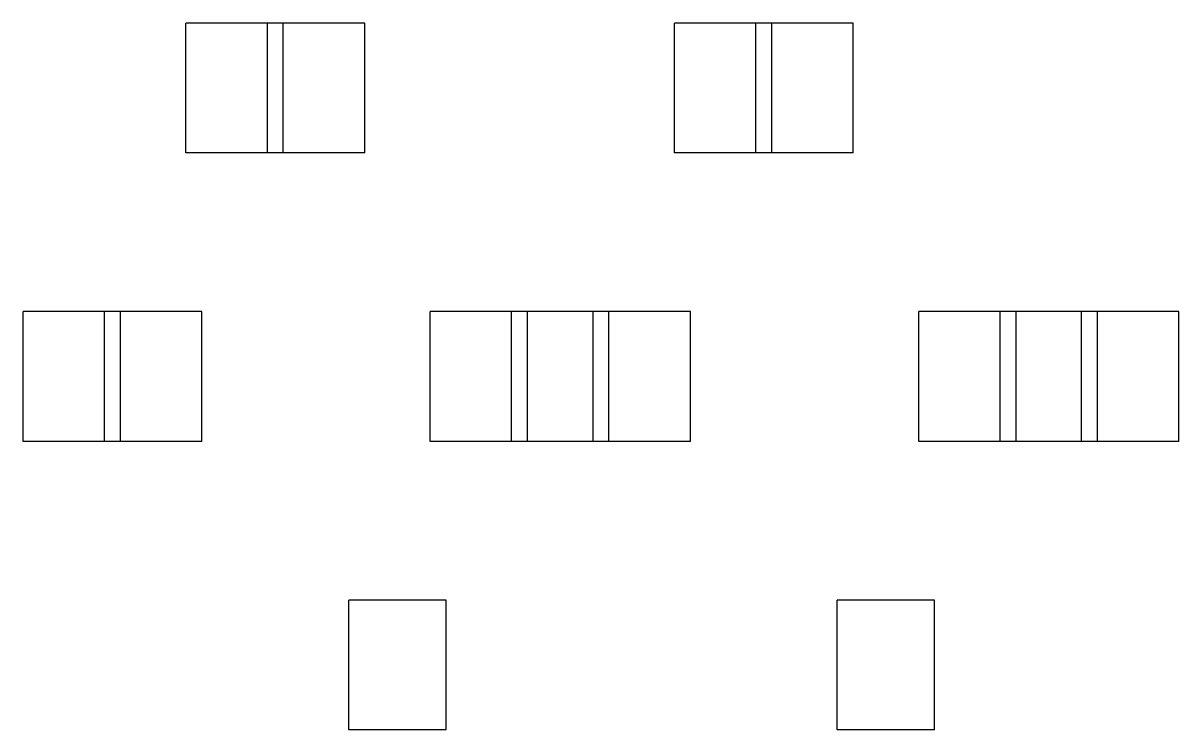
# Model space of a CAD drawing. Extents: x 257 to 613, y -132 to 86.
import ezdxf

# ---------------------------------------------------------------- set-up
doc = ezdxf.new("R2010")
doc.units = 0
doc.layers.add('MODELSKETCH_VISIBLE', color=7, linetype='CONTINUOUS')

msp = doc.modelspace()

# ---------------------------------------------------------------- linework, layer by layer
at = {"layer": 'MODELSKETCH_VISIBLE'}
for p, q in [((337.42, 86.18), (307.42, 86.18)), ((307.42, 46.18), (307.42, 86.18)), ((362.52, 86.18), (332.52, 86.18)), ((332.52, 46.18), (332.52, 86.18)), ((337.42, 46.18), (337.42, 86.18)), ((362.52, 46.18), (362.52, 86.18)), ((458, 46.18), (458, 86.18)), ((488, 86.18), (458, 86.18)), ((483.09, 46.18), (483.09, 86.18)), ((513.09, 86.18), (483.09, 86.18)), ((488, 46.18), (488, 86.18)), ((513.09, 46.18), (513.09, 86.18)), ((337.42, 46.18), (307.42, 46.18)), ((362.52, 46.18), (332.52, 46.18)), ((488, 46.18), (458, 46.18)), ((513.09, 46.18), (483.09, 46.18)), ((257.23, -42.72), (257.23, -2.72)), ((287.23, -2.72), (257.23, -2.72)), ((282.33, -42.72), (282.33, -2.72)), ((312.33, -2.72), (282.33, -2.72)), ((287.23, -42.72), (287.23, -2.72)), ((312.33, -42.72), (312.33, -2.72)), ((382.71, -42.72), (382.71, -2.72)), ((412.71, -2.72), (382.71, -2.72)), ((437.81, -2.72), (407.81, -2.72)), ((407.81, -42.72), (407.81, -2.72)), ((412.71, -42.72), (412.71, -2.72)), ((432.9, -42.72), (432.9, -2.72)), ((462.9, -2.72), (432.9, -2.72)), ((437.81, -42.72), (437.81, -2.72)), ((462.9, -42.72), (462.9, -2.72)), ((563.28, -2.72), (533.28, -2.72)), ((533.28, -42.72), (533.28, -2.72)), ((588.38, -2.72), (558.38, -2.72)), ((558.38, -42.72), (558.38, -2.72)), ((563.28, -42.72), (563.28, -2.72)), ((583.47, -42.72), (583.47, -2.72)), ((613.47, -2.72), (583.47, -2.72)), ((588.38, -42.72), (588.38, -2.72)), ((613.47, -42.72), (613.47, -2.72)), ((287.23, -42.72), (257.23, -42.72)), ((312.33, -42.72), (282.33, -42.72)), ((412.71, -42.72), (382.71, -42.72)), ((437.81, -42.72), (407.81, -42.72)), ((462.9, -42.72), (432.9, -42.72)), ((563.28, -42.72), (533.28, -42.72)), ((588.38, -42.72), (558.38, -42.72)), ((613.47, -42.72), (583.47, -42.72)), ((357.62, -131.62), (357.62, -91.62)), ((387.62, -91.62), (357.62, -91.62)), ((387.62, -131.62), (387.62, -91.62)), ((508.19, -131.62), (508.19, -91.62)), ((538.19, -91.62), (508.19, -91.62)), ((538.19, -131.62), (538.19, -91.62)), ((387.62, -131.62), (357.62, -131.62)), ((538.19, -131.62), (508.19, -131.62))]:
    msp.add_line(p, q, dxfattribs=at)

doc.saveas('drawing.dxf')
